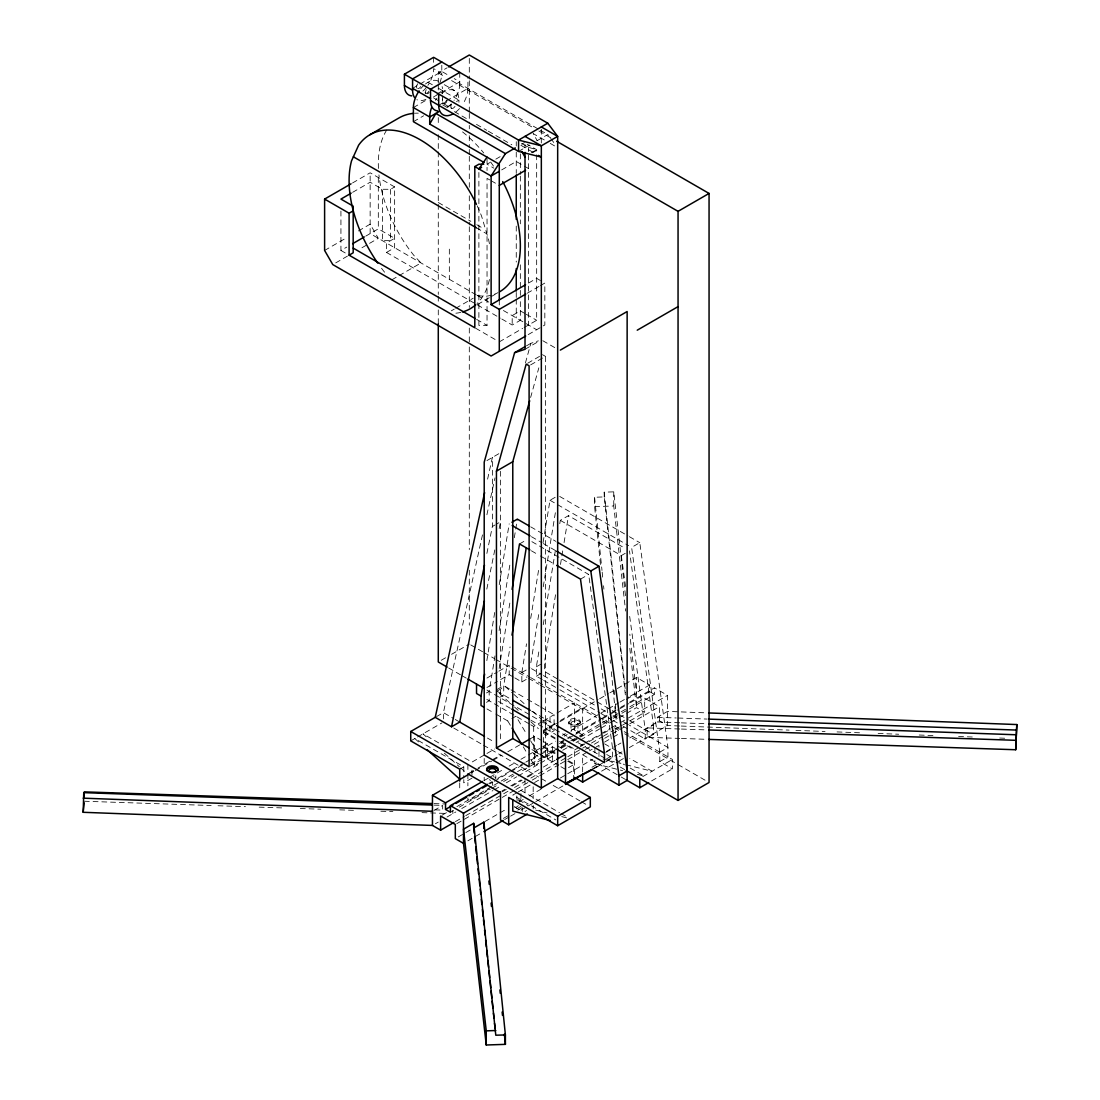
<?xml version="1.0" encoding="UTF-8"?>
<svg xmlns="http://www.w3.org/2000/svg" width="1100" height="1100" viewBox="0 0 1100 1100"><rect width="100%" height="100%" fill="white"/><g stroke="black" fill="none" stroke-linecap="round" stroke-linejoin="round"><path stroke-width="0.75" stroke-dasharray="5 3.75" d="M541.31 142.986L541.337 126.954M486.832 660.619L495.11 609.964M499.249 584.636L509.19 523.848M486.475 702.364L489.184 700.796L489.184 691.377L494.986 655.916M499.125 630.575L510.166 563.035M514.319 537.707L517.344 519.131M499.139 668.47L510.152 601.15M499.647 697.414L503.731 695.049L503.731 685.63L510.056 646.924M514.814 677.889L521.84 681.945L521.84 672.526L526.529 643.816M530.681 618.489L538.959 567.82M543.098 542.493L550 500.28L558.168 495.564M530.832 662.75L539.11 612.081M543.249 586.754L555.404 512.449M542.259 679.607L536.374 676.197L536.374 666.779L539.124 649.949M543.249 624.704L555.638 548.982M559.763 523.737L560.312 520.369L568.48 515.652L625.006 548.295M555.541 594.756L544.541 662.062L544.541 671.495L557.783 679.14M560.491 564.465L562.966 549.312M564.066 542.589L568.48 515.652M486.874 553.438L492.374 526.501L492.374 457.449L486.832 482.598M486.805 589.105L495.041 548.721M499.152 528.523L500.527 521.799L496.444 524.15M482.474 534.889L443.396 712.635L443.396 718.919M486.888 514.773L495 477.881M525.429 362.904L530.874 343.31L538.354 340.849M530.612 397.485L538.835 367.84M438.281 83.215L438.281 72.903L447.136 67.787M412.582 88.33L418.426 84.961M419.884 84.109L441.801 71.459L448.704 75.446M413.394 107.552L427.996 99.124M436.769 94.064L442.612 90.681A20.666 11.935 -60 0 0 442.118 86.611M433.455 97.006L439.299 93.637M440.756 92.799L459.759 81.826L454.231 78.636M438.694 105.297L467.913 88.426L467.913 77.11M413.394 121.688L423.624 115.789M447.164 106.906L451.399 104.459M456.486 101.53L458.934 100.114L458.934 102.933M352.522 182.971L370.15 172.796L394.639 186.931L394.639 247.72L386.485 252.436L386.485 243.018L394.639 238.301L378.317 228.869L365.777 236.115M352.619 192.335L370.15 182.215L382.401 189.282L390.569 189.282L394.639 186.931M324.61 250.456L346.651 237.738M358.408 230.945L370.15 224.166L378.317 238.301L360.69 248.476M489.967 162.525L487.039 164.216L493.845 168.149M495.811 159.156L501.655 155.774M521.702 144.21L524.425 142.629M340.931 211.076L340.931 250.456L346.775 247.087M518.567 151.415L529.471 145.118M536.896 140.828L547.786 134.544L549.766 137.17M335.706 262.9L347.462 256.107M501.655 169.922L516.257 161.48L523.064 165.412M532.414 152.845L538.326 149.421M391.806 279.826L397.65 276.457M399.107 275.605L421.025 262.955L413.82 255.351A100.43 57.984 60 0 1 378.922 174.9M451.33 310.819L454.259 309.127M455.716 308.289L473.248 298.169M477.634 304.466L489.321 297.715M490.779 296.876L498.08 292.655M528.509 283.071L536.663 278.355L542.107 281.49M527.202 293.246L538.959 286.454M540.43 285.615L544.83 283.071L544.83 325.009L526.377 335.665M501.834 319.028L512.188 325.009L520.341 320.293L520.341 298.925M499.29 341.88L522.665 328.377M524.123 327.539L536.663 320.293L536.663 149.696L527.148 144.21M526.433 345.868L530.874 343.31M525.016 349.291L538.368 341.577M527.656 363.234L539.536 356.386M530.585 364.925L545.421 356.359L545.421 757.405L530.585 748.825M486.929 460.584L499.166 453.516M492.374 526.501L495.082 524.934M519.502 543.936L526.309 540.004M659.78 761.585L667.947 756.883L667.947 747.45L639.788 542.685L631.62 547.401L659.78 752.166L659.78 761.585L672.43 768.9L672.43 759.468L629.393 734.621M580.498 579.15L588.665 574.434L530.64 540.939M560.312 520.369L621.308 555.582L628.114 551.664M441.237 660.275L445.665 657.717M451.564 654.308L469.301 644.077M486.929 678.067L497.31 672.072M498.795 671.22L509.19 665.225L509.19 674.644L498.795 680.639M436.59 716.554L443.396 712.635L453.777 718.63M486.929 687.5L497.31 681.505M486.475 692.945L489.184 691.377M521.84 672.526L530.007 667.81M496.925 689.549L503.731 685.63M536.374 666.779L541.819 663.63M410.74 740.905L414.824 738.554L463.801 766.824L463.801 778.044M417.546 736.973L441.939 722.893M509.506 702.501L496.939 691.144L505.106 686.428L509.561 688.999M521.84 681.945L530.007 677.243M536.374 676.197L541.819 673.062M495.88 714.079L507.76 720.94L510.482 719.372M511.844 718.589L515.928 716.237L526.268 733.521M459.717 769.175L463.801 766.824M484.206 755.04L471.955 762.107L422.991 733.838L428.01 738.375M486.929 753.473L494.587 749.045M530.75 724.79L533.679 726.481L541.832 721.765M543.194 720.981L554.084 714.697L554.084 730.716L545.916 735.433L543.414 733.164M556.999 713.02L574.489 702.914L574.489 730.249L582.656 734.965L582.656 707.63L559.322 721.091M469.315 773.066L476.52 768.9M477.964 768.075L490.93 760.581M492.374 759.756L500.527 755.04M543.29 730.359L557.865 721.944M470.91 773.094L473.866 771.375M475.337 770.523L491.604 761.131M493.089 760.279L501.957 755.164M507.87 751.74L519.709 744.92M530.049 738.939L534.49 736.381L541.75 740.561M555.28 753.101L543.469 746.268L543.469 731.197L558.236 722.673M559.721 721.82L598.125 699.641M599.596 698.789L608.465 693.674M609.936 692.821L615.849 689.411M617.32 688.559L636.515 677.476L649.577 685.011L649.577 691.611L630.382 702.694M471.955 778.14L463.801 782.843L463.801 779.639M483.973 780.629L488.4 778.071M489.885 777.219L495.797 773.795L495.825 778.607M497.283 772.942L503.195 769.532M509.107 766.109L515.02 762.699M520.933 759.289L526.845 755.865M528.33 755.013L547.553 743.916L547.553 759M562.444 735.322L565.386 733.617M571.299 730.207L599.362 714.01M600.834 713.157L618.558 702.914M620.043 702.061L628.898 696.946M630.382 696.094L649.577 685.011M433.922 810.466L442.668 805.42L442.668 810.122L434.074 809.82M626.312 699.38L636.515 693.495L629.819 634.191M533.679 726.481L533.679 753.816L555.541 741.194M564.286 736.148L567.201 734.456M488.868 783.461L491.824 781.742M497.736 778.332L511.046 770.646M512.518 769.794L524.356 762.96M525.827 762.107L542.094 752.716M543.579 751.864L552.447 746.749L555.349 748.426M557.755 746.034L561.426 748.165L561.426 741.565L565.854 739.008M567.339 738.155L570.295 736.45M576.194 733.04L601.301 718.534M602.786 717.681L610.17 713.419M611.641 712.566L619.025 708.304M620.482 707.465L627.894 703.189M629.365 702.336L654.473 687.844L667.535 695.379L667.535 725.546L629.324 747.601M489.885 783.805L492.841 782.1M494.312 781.247L509.107 772.709M510.579 771.856L522.418 765.023M531.286 759.907L538.684 755.631M540.155 754.779L547.553 750.516L552.447 753.349L519.915 772.131M559.487 743.628L566.871 739.365M568.342 738.513L574.255 735.102M575.726 734.25L600.834 719.744M602.319 718.891L618.558 709.514M620.043 708.661L628.898 703.546M442.104 815.169L446.545 812.611M456.885 806.63L492.374 786.143M493.859 785.29L499.771 781.866M501.256 781.014L516.038 772.475M517.523 771.622L524.906 767.36M530.819 763.936L569.264 741.744M570.749 740.891L578.146 736.629M579.618 735.776L612.15 716.994M613.635 716.141L628.416 707.602M629.901 706.75L644.683 698.211L659.381 706.695L659.381 720.83L629.805 737.907M489.486 788.755L467.885 801.226L467.885 797.803M543.29 757.68L554.95 750.956M560.78 747.588L566.61 744.219M572.44 740.85L578.27 737.495M579.727 736.643L582.656 734.965M450.422 812.254L453.379 810.535M459.291 807.125L490.339 789.195M491.824 788.343L497.736 784.933M503.649 781.509L514.002 775.541M561.426 748.165L567.339 744.741M573.237 741.331L579.15 737.921M580.635 737.069L601.301 725.134M602.786 724.281L611.641 719.166M613.126 718.314L620.51 714.051M621.981 713.199L627.894 709.789M629.365 708.936L654.473 694.43L654.473 687.844M531.039 759.839L534.49 765.6L538.574 763.235M435.38 823.763L438.295 822.085M447.04 817.025L455.84 811.951M461.766 808.527L492.938 790.529M494.422 789.676L500.362 786.239M506.289 782.815L516.684 776.82M518.169 775.968L538.945 763.964M540.43 763.111L555.266 754.545M562.691 750.255L570.102 745.979M576.043 742.541L579.013 740.836M580.498 739.97L599.789 728.832M601.274 727.98L608.699 723.704M610.184 722.838L616.11 719.414L615.257 701.484M619.025 717.736L636.515 707.63L644.683 712.346L644.683 698.211M501.93 790.996L504.886 789.291M510.799 785.867L521.152 779.9M527.065 776.476L541.846 767.951M543.331 767.085L555.156 760.265M580.401 745.69L583.344 743.985M584.829 743.133L599.596 734.607M601.067 733.755L609.936 728.64M611.408 727.787L618.791 723.525M620.276 722.673L667.535 695.379M501.971 791.918L506.289 789.415M512.05 786.088L522.143 780.271M527.739 777.04L533.184 773.891M578.861 747.519L574.489 750.049L559.652 741.482M580.319 746.68L587.606 742.473M589.064 741.634L602.181 734.058M603.639 733.219L610.926 729.011M455.414 821.617L464.283 816.503M465.768 815.65L508.64 790.886M514.553 787.476L524.906 781.495M530.819 778.085L566.308 757.598M567.793 756.731L581.102 749.059M582.574 748.206L585.53 746.487M591.456 743.077L601.796 737.096M603.281 736.244L613.635 730.276M615.106 729.424L621.019 726M622.504 725.148L628.416 721.737M629.901 720.885L644.683 712.346M456.789 823.652L514.47 790.35M515.941 789.497L530.736 780.959M532.207 780.106L558.827 764.747M560.299 763.881L566.225 760.471M567.696 759.619L583.962 750.227M585.447 749.375L592.831 745.112M594.316 744.246L603.185 739.131M604.67 738.279L628.32 724.611M629.805 723.759L659.381 706.695M516.849 792.742L512.779 795.094L555.816 819.94M518.21 791.959L530.461 784.891M534.545 782.526L538.615 780.175M582.656 771.843L582.656 754.751L588.087 751.616M589.449 750.832L592.171 749.265M596.255 746.9L598.977 745.332L598.977 750.145M604.519 742.129L611.806 737.921M613.264 737.082L620.551 732.875M679.663 722.796L657.332 721.999L657.332 717.296L667.535 711.398L679.525 711.851M458.274 836.935L471.584 829.249M484.894 821.562L505.587 809.614M518.898 801.928L523.339 799.37M529.251 795.96L541.076 789.126M560.299 778.03L566.225 774.606M567.696 773.754L592.831 759.247M606.141 751.561L616.495 745.58M617.966 744.727L620.936 743.023M605.798 752.414L612.604 748.481L588.899 576.125M653.414 724.928L653.414 734.346L645.246 739.062L645.246 729.63L653.414 724.928L629.475 550.88M520.933 806.41L516.849 808.761L516.849 805.558M594.894 760.513L594.894 763.716L598.977 761.351M503.415 818.414L509.176 815.086M517.811 810.095L522.143 807.606M591.979 767.277L599.266 763.07M606.554 758.862L613.841 754.655M467.857 840.826L482.433 832.411M504.666 819.569L509.107 817.011M510.592 816.145L515.048 813.574M520.987 810.15L526.928 806.726M528.413 805.86L534.339 802.436M535.824 801.584L564.025 785.304M592.226 769.024L605.577 761.31M607.062 760.457L617.457 754.463M618.929 753.596L621.899 751.891M605.798 761.832L612.604 757.914L612.604 748.481M593.601 768.928L600.408 765.009L592.982 768.831M601.604 771.155L617.636 761.888M619.094 761.049L623.466 758.532L619.382 756.168M659.78 752.166L667.947 747.45L629.379 725.189M642.757 776.6L672.43 759.468M651.654 780.89L672.43 768.9M600.449 564.506L594.605 506.632L594.605 497.269L604.202 496.911L625.598 697.304M604.202 496.911L604.202 492.168L613.745 491.851L625.611 596.901M594.605 506.632L613.745 505.986L625.611 611.05M489.761 179.919L487.039 178.351L487.039 325.38L478.885 325.38L478.885 171.078M679.704 728.997L647.13 727.898L647.13 737.316L679.704 738.416M681.423 729.053L707.135 729.919M681.423 738.471L707.135 739.338M434.005 803.605L446.009 804.004M84.315 801.24L211.159 805.516M218.02 805.75L245.451 806.671M259.16 807.139L284.873 808.005M300.3 808.527L320.87 809.215M339.735 809.848L356.868 810.425M380.875 811.236L392.865 811.635M422.015 812.625L428.862 812.859M430.581 812.914L447.728 813.491M657.332 717.296L676.225 717.97M677.944 718.025L707.121 719.07M681.368 722.865L707.121 723.773M434.074 805.117L442.668 805.42M681.23 711.92L706.915 712.883M679.525 725.986L667.535 725.546L659.381 720.83M681.23 726.055L789.099 730.111M795.946 730.372L825.055 731.473M837.031 731.926L862.716 732.889M878.13 733.466L898.673 734.236M919.215 735.02L934.629 735.598M958.595 736.491L972.29 737.014M999.68 738.045L1008.246 738.361M477.634 295.639L484.839 296.354A100.43 57.984 60 0 0 498.08 292.614M603.061 759L614.487 761.86M616.11 762.259L624.277 764.308M625.914 764.72L652.025 771.251L629.764 758.395M594.894 763.716L622.641 770.66M637.34 774.331L643.871 775.968L626.065 765.683M535.631 810.081L547.058 812.941M561.743 816.626L566.651 817.85M521.702 143.412L528.509 147.345L536.663 149.696L528.509 154.412L528.509 325.009M439.835 82.912A20.666 11.935 -60 0 0 441.801 73.343L433.634 68.626A20.666 11.935 -60 0 1 427.914 85.319M459.759 72.407L459.759 83.71L538.918 129.415M540.389 130.267L547.786 134.544M438.281 72.903L445.679 77.179M451.591 80.602L533.005 127.6M538.918 131.01L550.756 137.844M544.308 139.975L533.115 133.581L537.199 140.649M550.248 143.399L557.673 147.689M444.276 84.659L454.658 90.654M427.996 82.252L432.451 84.824M438.391 88.248L458.934 100.114A20.666 11.935 -60 0 0 441.788 93.404M520.933 145.324L533.926 152.831M433.689 97.969L439.629 101.392M443.41 103.579L451.578 108.295A3.465 1.994 -60 0 0 455.043 106.287M447.026 107.374L442.612 104.83L442.612 95.397M454.396 111.623L467.651 119.281M476.493 124.382L486.805 130.336M488.276 131.189L511.844 144.787M524.425 166.196L528.509 168.547M491.123 180.716L497.929 184.635M438.281 202.51L470.855 221.32M476.781 224.73L484.192 229.006M476.465 227.851L486.846 233.846M524.796 313.445L520.341 310.874L512.188 315.59L512.188 325.009M526.281 314.298L536.663 320.293M476.176 294.8L370.15 233.585L370.15 172.796M477.098 295.336L488.799 302.087M503.415 310.516L536.663 329.725M542.822 340.725L557.673 349.291M386.485 252.436L500.349 318.175M542.493 354.668L545.421 356.359M476.63 319.371L487.039 325.38M340.931 250.456L346.857 253.88M475.612 328.212L497.805 341.028M559.652 496.416L627.908 535.837M629.393 536.69L639.788 542.685M550 500.28L628.65 545.696M530.709 526.845L555.94 541.406M531.451 536.69L541.832 542.685M543.317 543.551L555.197 550.399M531.396 550.798L538.835 555.101M540.334 555.954L555.211 564.548M649.577 691.611L654.473 694.43M559.254 679.979L610.748 709.72M612.219 710.559L628.402 719.909M629.874 720.761L653.414 734.346M531.479 668.663L541.874 674.658M543.345 675.524L558.181 684.076M559.666 684.942L595.265 705.485M601.205 708.923L607.131 712.346M613.071 715.77L617.513 718.341M623.452 721.765L627.894 724.336M543.73 680.446L558.442 688.944M559.914 689.796L599.638 712.731M601.109 713.584L611.408 719.524M612.879 720.376L621.706 725.464M623.178 726.316L645.246 739.062M511.995 666.848L529.251 676.803M530.736 677.655L609.359 723.058M619.382 728.832L615.285 726.468L615.299 733.315M624.181 731.61L628.636 734.181M470.772 644.93L482.611 651.764M484.096 652.616L494.45 658.598M495.935 659.45L527.01 677.394M528.495 678.246L538.862 684.227M540.334 685.094L555.143 693.632M556.614 694.485L596.585 717.558M602.498 720.981L608.424 724.391M614.336 727.815L618.777 730.372M624.704 733.796L676.5 763.702M677.985 764.555L706.104 780.794M509.19 674.644L513.411 677.077M511.046 689.851L525.882 698.418M527.368 699.284L539.234 706.131M540.719 706.984L554.084 714.697M604.546 743.834L616.413 750.681M617.898 751.548L622.352 754.119M496.939 691.144L510.304 698.844M531.685 711.191L555.225 724.776M606.719 754.518L614.185 758.821M615.67 759.688L624.58 764.83M448.635 667.961L460.474 674.795M461.959 675.648L466.4 678.219M486.929 690.071L614.556 763.758M620.331 767.085L624.951 769.753M498.506 701.47L510.276 708.263M530.874 720.156L555.885 734.594M543.469 731.197L555.074 737.894M561.426 741.565L574.489 749.1L574.489 777.384M486.791 699.421L529.279 723.938M543.317 732.05L558.168 740.616M582.656 754.751L619.712 776.146M621.197 777.013L627.138 780.436M486.97 708.936L494.395 713.226M543.194 741.4L547.553 743.916M568.576 760.774L574.489 764.184L565.51 769.367L559.707 766.013M542.658 746.749L555.94 754.421M567.765 761.241L573.678 764.651L573.678 778.786M534.49 751.451L538.849 753.968M540.293 754.806L558.25 765.174M533.679 753.816L541.832 758.532M455.263 719.482L459.717 722.054M487.41 738.045L494.697 742.253M453.777 728.049L481.979 744.329M483.464 745.195L538.615 777.04M541.337 778.607L547.277 782.031M553.217 785.455L579.934 800.883M581.405 801.735L588.83 806.025M520.933 790.391L559.515 812.666M561 813.519L566.94 816.942M518.87 800.085L524.315 803.22M514.841 807.084L520.273 810.219M505.106 686.428L512.641 693.234M513.893 694.375L526.46 705.732M532.73 711.411L541.53 719.359M542.781 720.5L554.084 730.716M514.525 707.039L520.809 712.718M530.846 721.806L538.381 728.626M444.331 753.143L459.401 766.782M460.666 767.91L465.685 772.461M414.824 738.554L421.107 744.232M550.756 138.476L555.692 145.062M530.585 740.713L539.206 755.122M507.76 720.94L510.345 725.271M523.284 746.872L526.735 752.634M621.308 555.582L625.721 587.689M629.681 616.413L645.246 729.63M629.819 648.326L636.515 707.63L636.515 677.476M604.202 492.168L625.598 692.587M594.605 497.269L602.002 570.446M602.168 572.138L602.855 578.957M603.556 585.764L603.9 589.16M614.226 691.268L614.57 694.678M610.087 659.835L610.431 663.245M611.298 671.756L616.11 719.414M613.745 491.851L613.745 505.986M598.977 751.74L598.977 756.553M594.894 747.684L594.894 754.091M580.264 721.765A5.775 3.327 0 0 1 571.601 724.652A5.775 3.327 0 0 1 571.601 718.878A5.775 3.327 0 0 1 580.264 721.765L580.264 723.181A5.775 3.327 0 0 1 571.601 726.069A5.775 3.327 0 0 1 571.601 720.294A5.775 3.327 0 0 1 580.264 723.181M577.954 723.181A3.465 1.994 0 0 1 572.756 724.914A3.465 1.994 0 0 1 572.756 721.449A3.465 1.994 0 0 1 577.954 723.181L577.954 731.197M571.024 723.181L571.024 731.197M568.714 721.765L568.714 723.181M552.447 746.749L552.447 761.819M550 717.062L550 733.081M545.916 719.414L545.916 735.433M534.49 736.381L534.49 765.6M533.184 786.734L533.184 798.696M533.184 805.53L533.184 808.94M528.509 147.345L528.509 151.58M525.016 144.458L525.016 147.689M525.016 778.607L525.016 793.98M520.933 793.595L520.933 801.598M520.341 153.917L520.341 174.391M520.341 176.096L520.341 223.864M520.341 264.811L520.341 288.695M520.341 290.4L520.341 297.22M516.849 795.946L516.849 799.15M516.257 141.694L516.257 146.039M516.257 152.061L516.257 173.387M516.257 226.105L516.257 262.048M516.257 292.435L516.257 297.536M516.257 299.228L516.257 317.941M500.527 471.268L500.527 742.197M499.29 299.942L499.29 306.653M492.374 781.963L492.374 785.386M487.039 158.565L487.039 170.5M484.206 758.464L484.206 767.003M484.206 777.246L484.206 780.67M471.955 770.124L471.955 776.531M469.301 58.438L469.301 79.049M469.301 80.767L469.301 111.677M469.301 113.396L469.301 123.695M469.301 125.414L469.301 128.851M469.301 135.713L469.301 147.744M469.301 149.463L469.301 154.605M469.301 156.324L469.301 187.234M469.301 195.827L469.301 225.019M469.301 226.738L469.301 307.464M469.301 328.061L469.301 345.249M469.301 346.954L469.301 549.615M469.301 570.226L469.301 625.185M467.885 764.473L467.885 772.475M467.885 773.891L467.885 785.854M459.717 782.843L459.717 791.395M452.87 810.521L452.87 813.67M449.336 249.136L449.336 279.304M442.612 90.681L442.612 93.83M441.801 65.175L441.801 73.343M438.281 84.934L438.281 90.076M438.281 117.562L438.281 124.424M438.281 134.736L438.281 150.191M438.281 151.91L438.281 294.456M438.281 296.175L438.281 303.036M438.281 309.911L438.281 323.647M433.634 57.324L433.634 63.786M390.569 189.282L390.569 240.653L382.401 240.653L382.401 189.282M378.317 177.512L378.317 228.869M420.695 88.729A20.666 11.935 -60 0 1 424.215 85.002M425.466 83.971A20.666 11.935 -60 0 1 438.336 81.221M429.234 92.427A3.465 1.994 -60 0 1 427.364 93.789M425.879 93.321A3.465 1.994 -60 0 1 426.277 89.691M435.435 100.292A20.666 11.935 -60 0 1 437.016 98.147M446.449 100.306A3.465 1.994 -60 0 1 442.832 103.221A3.465 1.994 -60 0 1 442.599 99.11M425.92 99.316A20.666 11.935 -60 0 1 416.859 99.674M428.918 91.218A3.465 1.994 -60 0 1 425.453 93.211A3.465 1.994 -60 0 1 425.453 89.21M426.332 87.464A20.666 11.935 -60 0 1 422.799 91.176M446.875 101.585A3.465 1.994 -60 0 1 443.658 103.689A3.465 1.994 -60 0 1 443.025 100.389M451.578 108.295A3.465 1.994 -60 0 1 451.578 104.294M516.849 800.277A4.042 2.337 -60 0 1 519.709 801.928M518.279 805.612A4.042 2.337 -60 0 1 514.388 806.657M526.446 804.609A4.042 2.337 -60 0 1 527.78 805.846M526.446 810.329A4.042 2.337 -60 0 1 525.016 811.594M522.541 811.374A4.042 2.337 -60 0 1 522.541 808.074M467.913 88.426A20.666 11.935 -60 0 1 463.636 102.823M459.484 108.584A20.666 11.935 -60 0 1 454.575 112.929M459.759 83.71A20.666 11.935 -60 0 1 454.039 100.402M451.316 103.868A20.666 11.935 -60 0 1 445.143 109.024M420.75 86.501A3.465 1.994 -60 0 1 417.794 88.66M416.9 88.137A3.465 1.994 -60 0 1 417.794 83.765M490.641 780.34A3.465 1.994 0 0 1 489.362 779.611M493.268 776.669A3.465 1.994 0 0 1 494.092 776.875M494.821 777.191A3.465 1.994 0 0 1 495.715 778.085M378.428 168.479A100.43 57.984 60 0 1 387.007 129.553M415.291 113.218A100.43 57.984 60 0 1 418.289 113.162M462.55 131.904A100.43 57.984 60 0 1 483.766 153.01M490.683 162.058A100.43 57.984 60 0 1 493.487 166.1M460.831 312.4A100.43 57.984 60 0 1 455.62 313.225M384.601 272.222A100.43 57.984 60 0 1 380.669 267.135M477.152 205.796A100.43 57.984 60 0 1 481.607 216.219L488.703 240.089A100.43 57.984 60 0 1 489.624 245.066M489.431 279.51A100.43 57.984 60 0 1 477.07 303.559M571.148 731.706A3.465 1.994 0 0 1 573.306 729.314A3.465 1.994 0 0 1 577.624 730.345A3.465 1.994 0 0 1 576.221 732.93"/><path stroke-width="1.5" d="M708.84 739.406L1015.685 749.746L1016.812 724.556L708.634 712.951M453.929 822.47L440.619 830.156L432.465 825.44L83.188 812.295L83.751 792.646L432.355 805.049M83.188 812.295L84.15 802.821M1015.685 749.746L1016.812 724.556M484.619 674.135L481.03 696.08L481.03 705.513L484 707.231M512.077 589.366L519.502 543.936L529.911 549.945M511.981 635.14L526.281 547.635M459.717 781.138L459.717 769.175L410.74 740.905L410.74 731.486L435.229 717.338L451.55 726.77L484.481 565.207M451.55 726.77L459.717 722.054L484.413 600.889M435.229 717.338L484.632 492.663M524.947 346.72L514.594 352.701L484.206 462.151L484.206 755.04L541.337 788.026L557.673 778.607L590.315 797.459L590.315 806.878L557.673 825.729L508.695 797.459L508.695 824.794L500.527 820.077L500.527 792.742L467.885 773.891M496.444 471.144L526.171 364.1L529.1 365.777L529.1 766.824L496.444 747.973L496.444 471.144L512.779 461.711L529.691 400.785M499.29 299.942L499.29 164.216L429.715 124.052L435.834 113.451L505.409 153.615L515.309 147.895M505.409 153.615L491.123 176L491.123 304.645L499.29 309.361L525.731 294.099M487.039 157.149L478.885 168.933L481.594 167.351M411.716 95.892A20.666 11.935 -60 0 1 404.415 85.498L404.415 74.195L433.634 57.324L547.786 123.228L557.673 136.373L557.673 778.607M441.801 62.04L412.582 78.898L412.582 90.214A20.666 11.935 -60 0 0 414.535 97.515M448.621 66.935L469.301 55L709.06 193.435L709.06 782.499L678.054 800.415L626.244 770.495M459.759 72.407L430.526 89.265L430.526 100.581A20.666 11.935 -60 0 0 437.841 110.976M369.902 134.736L399.121 117.865A100.43 57.984 60 0 1 413.82 113.328M438.666 111.815L429.715 116.985L413.394 107.552A20.666 11.935 -60 0 1 419.114 90.874M525.731 336.036L491.123 356.015L332.778 264.591L324.61 250.456L324.61 199.086L351.051 183.824M351.161 193.188L340.931 199.086L353.183 206.154L353.183 252.808L349.099 255.173L349.099 213.221L324.61 199.086M349.099 213.221L353.183 210.87M547.786 123.228L518.567 140.099L404.415 74.195M349.099 255.173L474.801 327.745L474.801 166.567L478.885 164.216L483.78 164.216M352.619 243.705L364.306 236.954M499.29 171.284L491.123 176L474.801 166.567M499.29 185.419L525.58 170.239M491.123 304.645L525.58 284.749M556.683 141.267L678.054 211.337L709.06 193.435M560.368 350.089L627.138 311.534L627.138 780.436L618.97 785.152L592.24 769.725L565.51 783.503L565.51 754.284L556.806 749.265M637.23 330.192L678.054 306.625M511.913 522.266L517.344 519.131L529.224 525.979M556.683 551.265L590.81 570.969L598.977 566.252L627.138 771.018L618.97 775.734L618.97 785.152M496.444 747.973L512.779 738.554L529.1 747.973M432.465 825.44L432.465 795.286L469.425 773.946M521.18 744.067L530.049 738.939M432.465 795.286L445.527 802.821L482.487 781.481M445.527 802.821L445.527 809.421L450.422 812.254L450.422 805.654L487.382 784.314M445.527 809.421L452.911 805.159M455.868 803.44L466.221 797.473M469.178 795.768L473.619 793.196M476.575 791.491L479.531 789.786M482.487 788.081L486.929 785.524M450.422 805.654L463.485 813.189L500.445 791.849M556.641 759.412L565.51 754.284M505.395 1034.935L495.784 1035.21L473.688 823.322L463.485 829.207L486.255 1030.865L486.255 1045L505.395 1044.354L505.395 1034.935L483.89 822.14L473.688 828.039L474.224 833.126M565.51 783.503L591.498 769.601M483.89 831.572L503.181 820.435M565.51 784.451L577.376 777.59M508.695 824.794L527.423 813.973M574.489 777.384L582.656 782.086L598.689 772.832M410.74 731.486L557.673 816.31L590.315 797.459M626.601 780.134L639.788 787.737L648.684 782.609M514.594 352.701L525.016 349.291L525.016 152.405M486.255 1030.865L495.784 1030.508M708.84 729.974L1015.685 740.314M432.3 803.55L84.315 791.876L83.751 797.39L83.751 792.646M708.84 719.125L1016.18 730.056M708.84 723.841L1016.18 734.773M83.188 798.16L432.465 811.305M430.526 100.581L518.567 151.415L541.337 157.108L538.368 155.403M550.316 820.518L512.779 811.126L512.779 799.906M541.337 126.954L557.673 136.373L541.337 145.805L518.567 140.099L518.567 151.415M525.016 136.373L541.337 145.805L541.337 788.026M412.582 88.33L430.526 98.698M404.415 85.498L412.582 90.214M484.096 162.511L413.394 121.688L413.394 107.552M353.375 156.791L476.465 227.851M353.183 248.105L475.145 318.519M557.425 542.259L598.977 566.252M512.16 525.553L529.966 535.837M556.696 565.4L580.498 579.15L604.436 753.197L604.436 762.616L557.356 735.446M512.559 700.15L530.214 710.339M556.696 725.629L603.776 752.812M447.164 667.109L438.281 661.98L438.281 323.647M467.885 679.071L484.165 688.462M511.748 709.115L529.402 719.304M480.934 696.025L476.534 693.495L476.534 684.062M459.717 722.054L484.495 736.367M486.255 1045L463.485 843.356L455.317 838.64L455.317 824.505L440.619 816.021L440.619 830.156M427.377 749.911L460.034 779.433M512.077 728.145L521.551 743.985M521.757 151.456L525.016 157.108M590.81 570.969L618.97 775.734M474.581 836.523L475.31 843.315M475.681 846.711L476.396 853.504M476.768 856.9L477.482 863.692M478.033 868.794L478.569 873.881M479.119 878.982L479.848 885.775M480.205 889.171L480.755 894.273M481.291 899.36L481.841 904.461M482.377 909.549L483.106 916.341M483.464 919.737L484.014 924.839M484.55 929.926L485.1 935.027M485.636 940.115L486.365 946.907M486.723 950.304L487.451 957.096M487.809 960.492L488.538 967.285M488.909 970.681L489.624 977.474M489.995 980.87L490.71 987.662M491.081 991.059L491.796 997.851M492.168 1001.247L492.882 1008.04M493.433 1013.141L493.982 1018.229M494.519 1023.33L495.069 1028.418M488.881 880.935L489.225 884.345M491.109 903.072L491.453 906.469M499.895 989.876L500.239 993.286M502.136 1012.014L502.48 1015.41M504.364 1034.138L505.395 1044.354M678.054 211.337L678.054 800.415M639.788 778.319L639.788 787.737M582.656 773.548L582.656 782.086M557.673 816.31L557.673 825.729M516.257 175.051L516.257 219.299M516.257 268.62L516.257 291.046M512.779 461.711L512.779 738.554M499.29 309.361L499.29 351.299M483.89 822.14L483.89 828.424M473.688 823.322L473.688 828.039M463.485 813.189L463.485 843.356M438.694 93.981L438.694 105.297A20.666 11.935 -60 0 0 453.31 113.726M429.715 124.052L429.715 116.985A20.666 11.935 -60 0 1 431.668 107.415M486.599 770.591A5.775 3.327 0 0 1 492.374 767.264A5.775 3.327 0 0 1 498.135 770.591M502.714 181.569A100.43 57.984 60 0 1 499.551 291.816M377.809 263.161A100.43 57.984 60 0 1 351.519 160.889L358.614 145.2A100.43 57.984 60 0 1 476.451 204.325M475.805 304.728A100.43 57.984 60 0 1 462.509 311.96M489.486 772.062A5.775 3.327 0 0 0 498.135 769.175A5.775 3.327 0 0 0 489.486 766.287A5.775 3.327 0 0 0 489.486 772.062M489.913 772.008A3.465 1.994 0 0 0 495.715 771.114A3.465 1.994 0 0 0 491.466 768.666A3.465 1.994 0 0 0 489.913 772.008"/></g></svg>
